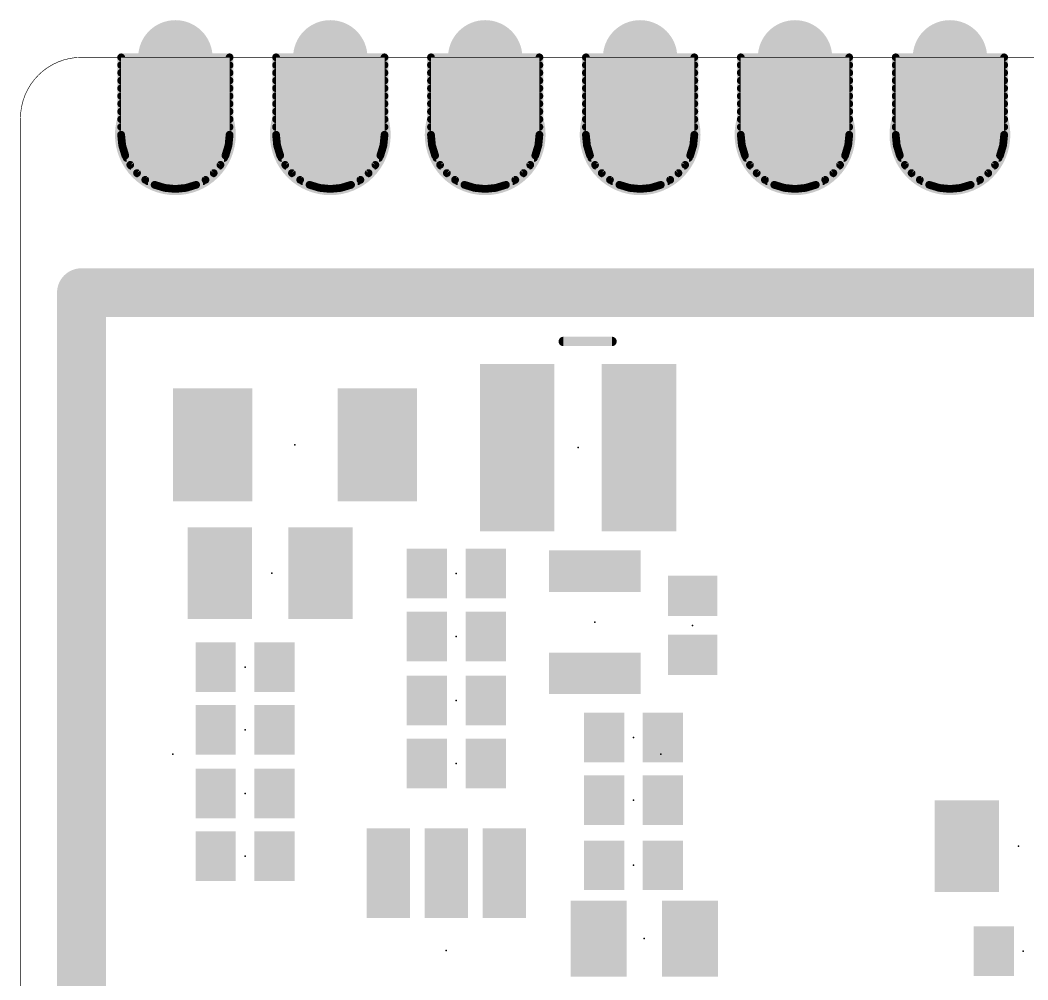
# Model space of a CAD drawing. Extents: x 0 to 35, y -0.6 to 23.5.
# Drawn here: x -0.01 to 16.52, y 7.73 to 23.47 of the extents above; entities that cross this region are included whole.
import ezdxf

# ---------------------------------------------------------------- set-up
doc = ezdxf.new("R2010")
doc.units = 0
for name, color, linetype in [('17', 110, 'CONTINUOUS'), ('20', 31, 'CONTINUOUS'), ('23', 53, 'CONTINUOUS'), ('24', 53, 'CONTINUOUS'), ('29', 253, 'CONTINUOUS'), ('41', 12, 'CONTINUOUS')]:
    doc.layers.add(name, color=color, linetype=linetype)

# ---------------------------------------------------------------- blocks, each defined once
blk = doc.blocks.new('RECT')
blk.add_solid([(-0.5, -0.5), (0.5, -0.5), (-0.5, 0.5), (0.5, 0.5)])
blk = doc.blocks.new('ROUNDP')
at = {"const_width": 0.5}
blk.add_lwpolyline([(0, -0.25, 1), (0, 0.25, 1), (0, -0.25)], format="xyb", dxfattribs=at)

msp = doc.modelspace()

# ---------------------------------------------------------------- linework, layer by layer
at = {"layer": '20'}
for points, const_width in [([(1, 22.86, 0.4142), (0, 21.86)], 0.01), ([(1, 22.8625, 1), (1, 22.8575)], 0.005), ([(1, 22.8575, 1), (1, 22.8625)], 0.005), ([(0.0025, 21.86, 1), (-0.0025, 21.86)], 0.005), ([(-0.0025, 21.86, 1), (0.0025, 21.86)], 0.005)]:
    msp.add_lwpolyline(points, format="xyb", dxfattribs=dict(at, const_width=const_width))
at = {"layer": '20', "const_width": 0.01}
for points in [[(1, 22.86), (34, 22.86)], [(0, 2), (0, 21.86)]]:
    msp.add_lwpolyline(points, dxfattribs=at)
at = {"layer": '23'}
for p in [(4.5014, 16.5048), (9.144, 16.4592), (4.12, 14.4), (7.1461, 14.395), (9.418, 13.5946), (11.0212, 13.5438), (7.1461, 13.36), (3.683, 12.859), (7.1461, 12.3122), (3.683, 11.8286), (10.0514, 11.7042), (7.1461, 11.278), (3.683, 10.787), (10.0514, 10.6754), (16.3666, 9.9218), (3.683, 9.7584), (10.0514, 9.6088), (10.2292, 8.4056), (6.9826, 8.2098), (16.4413, 8.2014)]:
    msp.add_point(p, dxfattribs=at)
at = {"layer": '24'}
for p in [(2.5, 11.43), (10.5, 11.43)]:
    msp.add_point(p, dxfattribs=at)
at = {"layer": '29'}
for points, const_width in [([(1.651, 22.86), (1.651, 21.59)], 0.127), ([(3.429, 22.86), (1.651, 22.86)], 0.127), ([(3.429, 21.59), (3.429, 22.86)], 0.127), ([(4.191, 22.86), (4.191, 21.59)], 0.127), ([(5.969, 22.86), (4.191, 22.86)], 0.127), ([(5.969, 21.59), (5.969, 22.86)], 0.127), ([(6.731, 22.86), (6.731, 21.59)], 0.127), ([(8.509, 22.86), (6.731, 22.86)], 0.127), ([(8.509, 21.59), (8.509, 22.86)], 0.127), ([(9.271, 22.86), (9.271, 21.59)], 0.127), ([(11.049, 22.86), (9.271, 22.86)], 0.127), ([(11.049, 21.59), (11.049, 22.86)], 0.127), ([(11.811, 22.86), (11.811, 21.59)], 0.127), ([(13.589, 22.86), (11.811, 22.86)], 0.127), ([(13.589, 21.59), (13.589, 22.86)], 0.127), ([(14.351, 22.86), (14.351, 21.59)], 0.127), ([(16.129, 22.86), (14.351, 22.86)], 0.127), ([(16.129, 21.59), (16.129, 22.86)], 0.127), ([(1.651, 22.733), (3.429, 22.733)], 0.127), ([(1.651, 22.606), (3.429, 22.606)], 0.127), ([(4.191, 22.733), (5.969, 22.733)], 0.127), ([(4.191, 22.606), (5.969, 22.606)], 0.127), ([(6.731, 22.733), (8.509, 22.733)], 0.127), ([(6.731, 22.606), (8.509, 22.606)], 0.127), ([(9.271, 22.733), (11.049, 22.733)], 0.127), ([(9.271, 22.606), (11.049, 22.606)], 0.127), ([(11.811, 22.733), (13.589, 22.733)], 0.127), ([(11.811, 22.606), (13.589, 22.606)], 0.127), ([(14.351, 22.733), (16.129, 22.733)], 0.127), ([(14.351, 22.606), (16.129, 22.606)], 0.127), ([(1.651, 22.479), (3.429, 22.479)], 0.127), ([(4.191, 22.479), (5.969, 22.479)], 0.127), ([(6.731, 22.479), (8.509, 22.479)], 0.127), ([(9.271, 22.479), (11.049, 22.479)], 0.127), ([(11.811, 22.479), (13.589, 22.479)], 0.127), ([(14.351, 22.479), (16.129, 22.479)], 0.127), ([(1.651, 22.352), (3.429, 22.352)], 0.127), ([(4.191, 22.352), (5.969, 22.352)], 0.127), ([(6.731, 22.352), (8.509, 22.352)], 0.127), ([(9.271, 22.352), (11.049, 22.352)], 0.127), ([(11.811, 22.352), (13.589, 22.352)], 0.127), ([(14.351, 22.352), (16.129, 22.352)], 0.127), ([(1.651, 22.225), (3.429, 22.225)], 0.127), ([(1.651, 22.098), (3.429, 22.098)], 0.127), ([(4.191, 22.225), (5.969, 22.225)], 0.127), ([(4.191, 22.098), (5.969, 22.098)], 0.127), ([(6.731, 22.225), (8.509, 22.225)], 0.127), ([(6.731, 22.098), (8.509, 22.098)], 0.127), ([(9.271, 22.225), (11.049, 22.225)], 0.127), ([(9.271, 22.098), (11.049, 22.098)], 0.127), ([(11.811, 22.225), (13.589, 22.225)], 0.127), ([(11.811, 22.098), (13.589, 22.098)], 0.127), ([(14.351, 22.225), (16.129, 22.225)], 0.127), ([(14.351, 22.098), (16.129, 22.098)], 0.127), ([(1.651, 21.971), (3.429, 21.971)], 0.127), ([(4.191, 21.971), (5.969, 21.971)], 0.127), ([(6.731, 21.971), (8.509, 21.971)], 0.127), ([(9.271, 21.971), (11.049, 21.971)], 0.127), ([(11.811, 21.971), (13.589, 21.971)], 0.127), ([(14.351, 21.971), (16.129, 21.971)], 0.127), ([(1.651, 21.844), (3.429, 21.844)], 0.127), ([(4.191, 21.844), (5.969, 21.844)], 0.127), ([(6.731, 21.844), (8.509, 21.844)], 0.127), ([(9.271, 21.844), (11.049, 21.844)], 0.127), ([(11.811, 21.844), (13.589, 21.844)], 0.127), ([(14.351, 21.844), (16.129, 21.844)], 0.127), ([(1.651, 21.717), (3.429, 21.717)], 0.127), ([(1.651, 21.59), (1.6681, 21.4166)], 0.127), ([(1.651, 21.59), (3.429, 21.59)], 0.127), ([(3.4119, 21.4166), (3.429, 21.59)], 0.127), ([(4.191, 21.717), (5.969, 21.717)], 0.127), ([(4.191, 21.59), (4.2081, 21.4166)], 0.127), ([(4.191, 21.59), (5.969, 21.59)], 0.127), ([(5.9519, 21.4166), (5.969, 21.59)], 0.127), ([(6.731, 21.717), (8.509, 21.717)], 0.127), ([(6.731, 21.59), (6.7481, 21.4166)], 0.127), ([(6.731, 21.59), (8.509, 21.59)], 0.127), ([(8.4919, 21.4166), (8.509, 21.59)], 0.127), ([(9.271, 21.717), (11.049, 21.717)], 0.127), ([(9.271, 21.59), (9.2881, 21.4166)], 0.127), ([(9.271, 21.59), (11.049, 21.59)], 0.127), ([(11.0319, 21.4166), (11.049, 21.59)], 0.127), ([(11.811, 21.717), (13.589, 21.717)], 0.127), ([(11.811, 21.59), (11.8281, 21.4166)], 0.127), ([(11.811, 21.59), (13.589, 21.59)], 0.127), ([(13.5719, 21.4166), (13.589, 21.59)], 0.127), ([(14.351, 21.717), (16.129, 21.717)], 0.127), ([(14.351, 21.59), (14.3681, 21.4166)], 0.127), ([(14.351, 21.59), (16.129, 21.59)], 0.127), ([(16.1119, 21.4166), (16.129, 21.59)], 0.127), ([(1.6635, 21.463), (3.4165, 21.463)], 0.127), ([(1.6681, 21.4166), (1.7187, 21.2498)], 0.127), ([(3.3613, 21.2498), (3.4119, 21.4166)], 0.127), ([(4.2035, 21.463), (5.9565, 21.463)], 0.127), ([(4.2081, 21.4166), (4.2587, 21.2498)], 0.127), ([(5.9013, 21.2498), (5.9519, 21.4166)], 0.127), ([(6.7435, 21.463), (8.4965, 21.463)], 0.127), ([(6.7481, 21.4166), (6.7987, 21.2498)], 0.127), ([(8.4413, 21.2498), (8.4919, 21.4166)], 0.127), ([(9.2835, 21.463), (11.0365, 21.463)], 0.127), ([(9.2881, 21.4166), (9.3387, 21.2498)], 0.127), ([(10.9813, 21.2498), (11.0319, 21.4166)], 0.127), ([(11.8235, 21.463), (13.5765, 21.463)], 0.127), ([(11.8281, 21.4166), (11.8787, 21.2498)], 0.127), ([(13.5213, 21.2498), (13.5719, 21.4166)], 0.127), ([(14.3635, 21.463), (16.1165, 21.463)], 0.127), ([(14.3681, 21.4166), (14.4187, 21.2498)], 0.127), ([(16.0613, 21.2498), (16.1119, 21.4166)], 0.127), ([(1.6925, 21.336), (3.3875, 21.336)], 0.127), ([(4.2325, 21.336), (5.9275, 21.336)], 0.127), ([(6.7725, 21.336), (8.4675, 21.336)], 0.127), ([(9.3125, 21.336), (11.0075, 21.336)], 0.127), ([(11.8525, 21.336), (13.5475, 21.336)], 0.127), ([(14.3925, 21.336), (16.0875, 21.336)], 0.127), ([(1.7187, 21.2498), (1.8008, 21.0961)], 0.127), ([(1.7405, 21.209), (3.3395, 21.209)], 0.127), ([(1.8008, 21.0961), (1.9114, 20.9614)], 0.127), ([(3.1686, 20.9614), (3.2792, 21.0961)], 0.127), ([(3.2792, 21.0961), (3.3613, 21.2498)], 0.127), ([(4.2587, 21.2498), (4.3408, 21.0961)], 0.127), ([(4.2805, 21.209), (5.8795, 21.209)], 0.127), ([(4.3408, 21.0961), (4.4514, 20.9614)], 0.127), ([(5.7086, 20.9614), (5.8192, 21.0961)], 0.127), ([(5.8192, 21.0961), (5.9013, 21.2498)], 0.127), ([(6.7987, 21.2498), (6.8808, 21.0961)], 0.127), ([(6.8205, 21.209), (8.4195, 21.209)], 0.127), ([(6.8808, 21.0961), (6.9914, 20.9614)], 0.127), ([(8.2486, 20.9614), (8.3592, 21.0961)], 0.127), ([(8.3592, 21.0961), (8.4413, 21.2498)], 0.127), ([(9.3387, 21.2498), (9.4208, 21.0961)], 0.127), ([(9.3605, 21.209), (10.9595, 21.209)], 0.127), ([(9.4208, 21.0961), (9.5314, 20.9614)], 0.127), ([(10.7886, 20.9614), (10.8992, 21.0961)], 0.127), ([(10.8992, 21.0961), (10.9813, 21.2498)], 0.127), ([(11.8787, 21.2498), (11.9608, 21.0961)], 0.127), ([(11.9005, 21.209), (13.4995, 21.209)], 0.127), ([(11.9608, 21.0961), (12.0714, 20.9614)], 0.127), ([(13.3286, 20.9614), (13.4392, 21.0961)], 0.127), ([(13.4392, 21.0961), (13.5213, 21.2498)], 0.127), ([(14.4187, 21.2498), (14.5008, 21.0961)], 0.127), ([(14.4405, 21.209), (16.0395, 21.209)], 0.127), ([(14.5008, 21.0961), (14.6114, 20.9614)], 0.127), ([(15.8686, 20.9614), (15.9792, 21.0961)], 0.127), ([(15.9792, 21.0961), (16.0613, 21.2498)], 0.127), ([(1.8124, 21.082), (3.2676, 21.082)], 0.127), ([(1.9114, 20.9614), (2.0461, 20.8508)], 0.127), ([(1.9192, 20.955), (3.1608, 20.955)], 0.127), ([(3.0339, 20.8508), (3.1686, 20.9614)], 0.127), ([(4.3524, 21.082), (5.8076, 21.082)], 0.127), ([(4.4514, 20.9614), (4.5861, 20.8508)], 0.127), ([(4.4592, 20.955), (5.7008, 20.955)], 0.127), ([(5.5739, 20.8508), (5.7086, 20.9614)], 0.127), ([(6.8924, 21.082), (8.3476, 21.082)], 0.127), ([(6.9914, 20.9614), (7.1261, 20.8508)], 0.127), ([(6.9992, 20.955), (8.2408, 20.955)], 0.127), ([(8.1139, 20.8508), (8.2486, 20.9614)], 0.127), ([(9.4324, 21.082), (10.8876, 21.082)], 0.127), ([(9.5314, 20.9614), (9.6661, 20.8508)], 0.127), ([(9.5392, 20.955), (10.7808, 20.955)], 0.127), ([(10.6539, 20.8508), (10.7886, 20.9614)], 0.127), ([(11.9724, 21.082), (13.4276, 21.082)], 0.127), ([(12.0714, 20.9614), (12.2061, 20.8508)], 0.127), ([(12.0792, 20.955), (13.3208, 20.955)], 0.127), ([(13.1939, 20.8508), (13.3286, 20.9614)], 0.127), ([(14.5124, 21.082), (15.9676, 21.082)], 0.127), ([(14.6114, 20.9614), (14.7461, 20.8508)], 0.127), ([(14.6192, 20.955), (15.8608, 20.955)], 0.127), ([(15.7339, 20.8508), (15.8686, 20.9614)], 0.127), ([(2.0461, 20.8508), (2.1998, 20.7687)], 0.127), ([(2.0888, 20.828), (2.9912, 20.828)], 0.127), ([(2.1998, 20.7687), (2.3666, 20.7181)], 0.127), ([(2.7134, 20.7181), (2.8802, 20.7687)], 0.127), ([(2.8802, 20.7687), (3.0339, 20.8508)], 0.127), ([(4.5861, 20.8508), (4.7398, 20.7687)], 0.127), ([(4.6288, 20.828), (5.5312, 20.828)], 0.127), ([(4.7398, 20.7687), (4.9066, 20.7181)], 0.127), ([(5.2534, 20.7181), (5.4202, 20.7687)], 0.127), ([(5.4202, 20.7687), (5.5739, 20.8508)], 0.127), ([(7.1261, 20.8508), (7.2798, 20.7687)], 0.127), ([(7.1688, 20.828), (8.0712, 20.828)], 0.127), ([(7.2798, 20.7687), (7.4466, 20.7181)], 0.127), ([(7.7934, 20.7181), (7.9602, 20.7687)], 0.127), ([(7.9602, 20.7687), (8.1139, 20.8508)], 0.127), ([(9.6661, 20.8508), (9.8198, 20.7687)], 0.127), ([(9.7088, 20.828), (10.6112, 20.828)], 0.127), ([(9.8198, 20.7687), (9.9866, 20.7181)], 0.127), ([(10.3334, 20.7181), (10.5002, 20.7687)], 0.127), ([(10.5002, 20.7687), (10.6539, 20.8508)], 0.127), ([(12.2061, 20.8508), (12.3598, 20.7687)], 0.127), ([(12.2488, 20.828), (13.1512, 20.828)], 0.127), ([(12.3598, 20.7687), (12.5266, 20.7181)], 0.127), ([(12.8734, 20.7181), (13.0402, 20.7687)], 0.127), ([(13.0402, 20.7687), (13.1939, 20.8508)], 0.127), ([(14.7461, 20.8508), (14.8998, 20.7687)], 0.127), ([(14.7888, 20.828), (15.6912, 20.828)], 0.127), ([(14.8998, 20.7687), (15.0666, 20.7181)], 0.127), ([(15.4134, 20.7181), (15.5802, 20.7687)], 0.127), ([(15.5802, 20.7687), (15.7339, 20.8508)], 0.127), ([(2.3666, 20.7181), (2.54, 20.701)], 0.127), ([(2.54, 20.701), (2.7134, 20.7181)], 0.127), ([(4.9066, 20.7181), (5.08, 20.701)], 0.127), ([(5.08, 20.701), (5.2534, 20.7181)], 0.127), ([(7.4466, 20.7181), (7.62, 20.701)], 0.127), ([(7.62, 20.701), (7.7934, 20.7181)], 0.127), ([(9.9866, 20.7181), (10.16, 20.701)], 0.127), ([(10.16, 20.701), (10.3334, 20.7181)], 0.127), ([(12.5266, 20.7181), (12.7, 20.701)], 0.127), ([(12.7, 20.701), (12.8734, 20.7181)], 0.127), ([(15.0666, 20.7181), (15.24, 20.701)], 0.127), ([(15.24, 20.701), (15.4134, 20.7181)], 0.127), ([(1, 3.86), (1, 19)], 0.8), ([(1, 19), (33.9598, 19)], 0.8)]:
    msp.add_lwpolyline(points, dxfattribs=dict(at, const_width=const_width))
for points, const_width in [([(1.651, 22.8917, 1), (1.651, 22.8283)], 0.0635), ([(1.6827, 22.86, 1), (1.6193, 22.86)], 0.0635), ([(3.4608, 22.86, 1), (3.3973, 22.86)], 0.0635), ([(3.429, 22.8283, 1), (3.429, 22.8917)], 0.0635), ([(4.191, 22.8917, 1), (4.191, 22.8283)], 0.0635), ([(4.2227, 22.86, 1), (4.1593, 22.86)], 0.0635), ([(6.0008, 22.86, 1), (5.9373, 22.86)], 0.0635), ([(5.969, 22.8283, 1), (5.969, 22.8917)], 0.0635), ([(6.7628, 22.86, 1), (6.6993, 22.86)], 0.0635), ([(6.731, 22.8917, 1), (6.731, 22.8283)], 0.0635), ([(8.5408, 22.86, 1), (8.4772, 22.86)], 0.0635), ([(8.509, 22.8283, 1), (8.509, 22.8917)], 0.0635), ([(9.3028, 22.86, 1), (9.2393, 22.86)], 0.0635), ([(9.271, 22.8917, 1), (9.271, 22.8283)], 0.0635), ([(11.0808, 22.86, 1), (11.0173, 22.86)], 0.0635), ([(11.049, 22.8283, 1), (11.049, 22.8917)], 0.0635), ([(11.8428, 22.86, 1), (11.7792, 22.86)], 0.0635), ([(11.811, 22.8917, 1), (11.811, 22.8283)], 0.0635), ([(13.6208, 22.86, 1), (13.5572, 22.86)], 0.0635), ([(13.589, 22.8283, 1), (13.589, 22.8917)], 0.0635), ([(14.351, 22.8917, 1), (14.351, 22.8283)], 0.0635), ([(14.3828, 22.86, 1), (14.3193, 22.86)], 0.0635), ([(16.1608, 22.86, 1), (16.0973, 22.86)], 0.0635), ([(16.129, 22.8283, 1), (16.129, 22.8917)], 0.0635), ([(1.651, 22.7647, 1), (1.651, 22.7013)], 0.0635), ([(1.651, 22.6378, 1), (1.651, 22.5743)], 0.0635), ([(3.429, 22.7013, 1), (3.429, 22.7647)], 0.0635), ([(3.429, 22.5743, 1), (3.429, 22.6378)], 0.0635), ([(4.191, 22.7647, 1), (4.191, 22.7013)], 0.0635), ([(4.191, 22.6378, 1), (4.191, 22.5743)], 0.0635), ([(5.969, 22.7013, 1), (5.969, 22.7647)], 0.0635), ([(5.969, 22.5743, 1), (5.969, 22.6378)], 0.0635), ([(6.731, 22.7647, 1), (6.731, 22.7013)], 0.0635), ([(6.731, 22.6378, 1), (6.731, 22.5743)], 0.0635), ([(8.509, 22.7013, 1), (8.509, 22.7647)], 0.0635), ([(8.509, 22.5743, 1), (8.509, 22.6378)], 0.0635), ([(9.271, 22.7647, 1), (9.271, 22.7013)], 0.0635), ([(9.271, 22.6378, 1), (9.271, 22.5743)], 0.0635), ([(11.049, 22.7013, 1), (11.049, 22.7647)], 0.0635), ([(11.049, 22.5743, 1), (11.049, 22.6378)], 0.0635), ([(11.811, 22.7647, 1), (11.811, 22.7013)], 0.0635), ([(11.811, 22.6378, 1), (11.811, 22.5743)], 0.0635), ([(13.589, 22.7013, 1), (13.589, 22.7647)], 0.0635), ([(13.589, 22.5743, 1), (13.589, 22.6378)], 0.0635), ([(14.351, 22.7647, 1), (14.351, 22.7013)], 0.0635), ([(14.351, 22.6378, 1), (14.351, 22.5743)], 0.0635), ([(16.129, 22.7013, 1), (16.129, 22.7647)], 0.0635), ([(16.129, 22.5743, 1), (16.129, 22.6378)], 0.0635), ([(1.651, 22.5108, 1), (1.651, 22.4473)], 0.0635), ([(3.429, 22.4473, 1), (3.429, 22.5108)], 0.0635), ([(4.191, 22.5108, 1), (4.191, 22.4473)], 0.0635), ([(5.969, 22.4473, 1), (5.969, 22.5108)], 0.0635), ([(6.731, 22.5108, 1), (6.731, 22.4473)], 0.0635), ([(8.509, 22.4473, 1), (8.509, 22.5108)], 0.0635), ([(9.271, 22.5108, 1), (9.271, 22.4473)], 0.0635), ([(11.049, 22.4473, 1), (11.049, 22.5108)], 0.0635), ([(11.811, 22.5108, 1), (11.811, 22.4473)], 0.0635), ([(13.589, 22.4473, 1), (13.589, 22.5108)], 0.0635), ([(14.351, 22.5108, 1), (14.351, 22.4473)], 0.0635), ([(16.129, 22.4473, 1), (16.129, 22.5108)], 0.0635), ([(1.651, 22.3837, 1), (1.651, 22.3203)], 0.0635), ([(3.429, 22.3203, 1), (3.429, 22.3837)], 0.0635), ([(4.191, 22.3837, 1), (4.191, 22.3203)], 0.0635), ([(5.969, 22.3203, 1), (5.969, 22.3837)], 0.0635), ([(6.731, 22.3837, 1), (6.731, 22.3203)], 0.0635), ([(8.509, 22.3203, 1), (8.509, 22.3837)], 0.0635), ([(9.271, 22.3837, 1), (9.271, 22.3203)], 0.0635), ([(11.049, 22.3203, 1), (11.049, 22.3837)], 0.0635), ([(11.811, 22.3837, 1), (11.811, 22.3203)], 0.0635), ([(13.589, 22.3203, 1), (13.589, 22.3837)], 0.0635), ([(14.351, 22.3837, 1), (14.351, 22.3203)], 0.0635), ([(16.129, 22.3203, 1), (16.129, 22.3837)], 0.0635), ([(1.651, 22.2568, 1), (1.651, 22.1933)], 0.0635), ([(1.651, 22.1298, 1), (1.651, 22.0663)], 0.0635), ([(3.429, 22.1933, 1), (3.429, 22.2568)], 0.0635), ([(3.429, 22.0663, 1), (3.429, 22.1298)], 0.0635), ([(4.191, 22.2568, 1), (4.191, 22.1933)], 0.0635), ([(4.191, 22.1298, 1), (4.191, 22.0663)], 0.0635), ([(5.969, 22.1933, 1), (5.969, 22.2568)], 0.0635), ([(5.969, 22.0663, 1), (5.969, 22.1298)], 0.0635), ([(6.731, 22.2568, 1), (6.731, 22.1933)], 0.0635), ([(6.731, 22.1298, 1), (6.731, 22.0663)], 0.0635), ([(8.509, 22.1933, 1), (8.509, 22.2568)], 0.0635), ([(8.509, 22.0663, 1), (8.509, 22.1298)], 0.0635), ([(9.271, 22.2568, 1), (9.271, 22.1933)], 0.0635), ([(9.271, 22.1298, 1), (9.271, 22.0663)], 0.0635), ([(11.049, 22.1933, 1), (11.049, 22.2568)], 0.0635), ([(11.049, 22.0663, 1), (11.049, 22.1298)], 0.0635), ([(11.811, 22.2568, 1), (11.811, 22.1933)], 0.0635), ([(11.811, 22.1298, 1), (11.811, 22.0663)], 0.0635), ([(13.589, 22.1933, 1), (13.589, 22.2568)], 0.0635), ([(13.589, 22.0663, 1), (13.589, 22.1298)], 0.0635), ([(14.351, 22.2568, 1), (14.351, 22.1933)], 0.0635), ([(14.351, 22.1298, 1), (14.351, 22.0663)], 0.0635), ([(16.129, 22.1933, 1), (16.129, 22.2568)], 0.0635), ([(16.129, 22.0663, 1), (16.129, 22.1298)], 0.0635), ([(1.651, 22.0027, 1), (1.651, 21.9393)], 0.0635), ([(3.429, 21.9393, 1), (3.429, 22.0027)], 0.0635), ([(4.191, 22.0027, 1), (4.191, 21.9393)], 0.0635), ([(5.969, 21.9393, 1), (5.969, 22.0027)], 0.0635), ([(6.731, 22.0027, 1), (6.731, 21.9393)], 0.0635), ([(8.509, 21.9393, 1), (8.509, 22.0027)], 0.0635), ([(9.271, 22.0027, 1), (9.271, 21.9393)], 0.0635), ([(11.049, 21.9393, 1), (11.049, 22.0027)], 0.0635), ([(11.811, 22.0027, 1), (11.811, 21.9393)], 0.0635), ([(13.589, 21.9393, 1), (13.589, 22.0027)], 0.0635), ([(14.351, 22.0027, 1), (14.351, 21.9393)], 0.0635), ([(16.129, 21.9393, 1), (16.129, 22.0027)], 0.0635), ([(1.651, 21.8758, 1), (1.651, 21.8123)], 0.0635), ([(3.429, 21.8123, 1), (3.429, 21.8758)], 0.0635), ([(4.191, 21.8758, 1), (4.191, 21.8123)], 0.0635), ([(5.969, 21.8123, 1), (5.969, 21.8758)], 0.0635), ([(6.731, 21.8758, 1), (6.731, 21.8123)], 0.0635), ([(8.509, 21.8123, 1), (8.509, 21.8758)], 0.0635), ([(9.271, 21.8758, 1), (9.271, 21.8123)], 0.0635), ([(11.049, 21.8123, 1), (11.049, 21.8758)], 0.0635), ([(11.811, 21.8758, 1), (11.811, 21.8123)], 0.0635), ([(13.589, 21.8123, 1), (13.589, 21.8758)], 0.0635), ([(14.351, 21.8758, 1), (14.351, 21.8123)], 0.0635), ([(16.129, 21.8123, 1), (16.129, 21.8758)], 0.0635), ([(1.651, 21.7488, 1), (1.651, 21.6853)], 0.0635), ([(1.6826, 21.5931, 1), (1.6194, 21.5869)], 0.0635), ([(1.651, 21.6217, 1), (1.651, 21.5583)], 0.0635), ([(3.4606, 21.5869, 1), (3.3974, 21.5931)], 0.0635), ([(3.429, 21.6853, 1), (3.429, 21.7488)], 0.0635), ([(3.429, 21.5583, 1), (3.429, 21.6217)], 0.0635), ([(4.191, 21.7488, 1), (4.191, 21.6853)], 0.0635), ([(4.2226, 21.5931, 1), (4.1594, 21.5869)], 0.0635), ([(4.191, 21.6217, 1), (4.191, 21.5583)], 0.0635), ([(6.0006, 21.5869, 1), (5.9374, 21.5931)], 0.0635), ([(5.969, 21.6853, 1), (5.969, 21.7488)], 0.0635), ([(5.969, 21.5583, 1), (5.969, 21.6217)], 0.0635), ([(6.731, 21.7488, 1), (6.731, 21.6853)], 0.0635), ([(6.7626, 21.5931, 1), (6.6994, 21.5869)], 0.0635), ([(6.731, 21.6217, 1), (6.731, 21.5583)], 0.0635), ([(8.5406, 21.5869, 1), (8.4774, 21.5931)], 0.0635), ([(8.509, 21.6853, 1), (8.509, 21.7488)], 0.0635), ([(8.509, 21.5583, 1), (8.509, 21.6217)], 0.0635), ([(9.271, 21.7488, 1), (9.271, 21.6853)], 0.0635), ([(9.3026, 21.5931, 1), (9.2394, 21.5869)], 0.0635), ([(9.271, 21.6217, 1), (9.271, 21.5583)], 0.0635), ([(11.0806, 21.5869, 1), (11.0174, 21.5931)], 0.0635), ([(11.049, 21.6853, 1), (11.049, 21.7488)], 0.0635), ([(11.049, 21.5583, 1), (11.049, 21.6217)], 0.0635), ([(11.811, 21.7488, 1), (11.811, 21.6853)], 0.0635), ([(11.8426, 21.5931, 1), (11.7794, 21.5869)], 0.0635), ([(11.811, 21.6217, 1), (11.811, 21.5583)], 0.0635), ([(13.6206, 21.5869, 1), (13.5574, 21.5931)], 0.0635), ([(13.589, 21.6853, 1), (13.589, 21.7488)], 0.0635), ([(13.589, 21.5583, 1), (13.589, 21.6217)], 0.0635), ([(14.351, 21.7488, 1), (14.351, 21.6853)], 0.0635), ([(14.3826, 21.5931, 1), (14.3194, 21.5869)], 0.0635), ([(14.351, 21.6217, 1), (14.351, 21.5583)], 0.0635), ([(16.1606, 21.5869, 1), (16.0974, 21.5931)], 0.0635), ([(16.129, 21.6853, 1), (16.129, 21.7488)], 0.0635), ([(16.129, 21.5583, 1), (16.129, 21.6217)], 0.0635), ([(1.6193, 21.59, 1), (1.6827, 21.59)], 0.0635), ([(1.6635, 21.4947, 1), (1.6635, 21.4313)], 0.0635), ([(1.6985, 21.4258, 1), (1.6377, 21.4073)], 0.0635), ([(3.4423, 21.4073, 1), (3.3815, 21.4258)], 0.0635), ([(3.3973, 21.59, 1), (3.4608, 21.59)], 0.0635), ([(3.4165, 21.4313, 1), (3.4165, 21.4947)], 0.0635), ([(4.1593, 21.59, 1), (4.2227, 21.59)], 0.0635), ([(4.2035, 21.4947, 1), (4.2035, 21.4313)], 0.0635), ([(4.2385, 21.4258, 1), (4.1777, 21.4073)], 0.0635), ([(5.9823, 21.4073, 1), (5.9215, 21.4258)], 0.0635), ([(5.9373, 21.59, 1), (6.0008, 21.59)], 0.0635), ([(5.9565, 21.4313, 1), (5.9565, 21.4947)], 0.0635), ([(6.6993, 21.59, 1), (6.7628, 21.59)], 0.0635), ([(6.7435, 21.4947, 1), (6.7435, 21.4313)], 0.0635), ([(6.7785, 21.4258, 1), (6.7177, 21.4073)], 0.0635), ([(8.5223, 21.4073, 1), (8.4615, 21.4258)], 0.0635), ([(8.4772, 21.59, 1), (8.5408, 21.59)], 0.0635), ([(8.4965, 21.4313, 1), (8.4965, 21.4947)], 0.0635), ([(9.2393, 21.59, 1), (9.3028, 21.59)], 0.0635), ([(9.2835, 21.4947, 1), (9.2835, 21.4313)], 0.0635), ([(9.3185, 21.4258, 1), (9.2577, 21.4073)], 0.0635), ([(11.0623, 21.4073, 1), (11.0015, 21.4258)], 0.0635), ([(11.0173, 21.59, 1), (11.0808, 21.59)], 0.0635), ([(11.0365, 21.4313, 1), (11.0365, 21.4947)], 0.0635), ([(11.7792, 21.59, 1), (11.8428, 21.59)], 0.0635), ([(11.8235, 21.4947, 1), (11.8235, 21.4313)], 0.0635), ([(11.8585, 21.4258, 1), (11.7977, 21.4073)], 0.0635), ([(13.6023, 21.4073, 1), (13.5415, 21.4258)], 0.0635), ([(13.5572, 21.59, 1), (13.6208, 21.59)], 0.0635), ([(13.5765, 21.4313, 1), (13.5765, 21.4947)], 0.0635), ([(14.3193, 21.59, 1), (14.3828, 21.59)], 0.0635), ([(14.3635, 21.4947, 1), (14.3635, 21.4313)], 0.0635), ([(14.3985, 21.4258, 1), (14.3377, 21.4073)], 0.0635), ([(16.1423, 21.4073, 1), (16.0815, 21.4258)], 0.0635), ([(16.0973, 21.59, 1), (16.1608, 21.59)], 0.0635), ([(16.1165, 21.4313, 1), (16.1165, 21.4947)], 0.0635), ([(1.6365, 21.4135, 1), (1.6997, 21.4197)], 0.0635), ([(1.6925, 21.3678, 1), (1.6925, 21.3043)], 0.0635), ([(3.3803, 21.4197, 1), (3.4435, 21.4135)], 0.0635), ([(3.3875, 21.3043, 1), (3.3875, 21.3678)], 0.0635), ([(4.1765, 21.4135, 1), (4.2397, 21.4197)], 0.0635), ([(4.2325, 21.3678, 1), (4.2325, 21.3043)], 0.0635), ([(5.9203, 21.4197, 1), (5.9835, 21.4135)], 0.0635), ([(5.9275, 21.3043, 1), (5.9275, 21.3678)], 0.0635), ([(6.7165, 21.4135, 1), (6.7797, 21.4197)], 0.0635), ([(6.7725, 21.3678, 1), (6.7725, 21.3043)], 0.0635), ([(8.4603, 21.4197, 1), (8.5235, 21.4135)], 0.0635), ([(8.4675, 21.3043, 1), (8.4675, 21.3678)], 0.0635), ([(9.2565, 21.4135, 1), (9.3197, 21.4197)], 0.0635), ([(9.3125, 21.3678, 1), (9.3125, 21.3043)], 0.0635), ([(11.0003, 21.4197, 1), (11.0635, 21.4135)], 0.0635), ([(11.0075, 21.3043, 1), (11.0075, 21.3678)], 0.0635), ([(11.7965, 21.4135, 1), (11.8597, 21.4197)], 0.0635), ([(11.8525, 21.3678, 1), (11.8525, 21.3043)], 0.0635), ([(13.5403, 21.4197, 1), (13.6035, 21.4135)], 0.0635), ([(13.5475, 21.3043, 1), (13.5475, 21.3678)], 0.0635), ([(14.3365, 21.4135, 1), (14.3997, 21.4197)], 0.0635), ([(14.3925, 21.3678, 1), (14.3925, 21.3043)], 0.0635), ([(16.0803, 21.4197, 1), (16.1435, 21.4135)], 0.0635), ([(16.0875, 21.3043, 1), (16.0875, 21.3678)], 0.0635), ([(1.7467, 21.2648, 1), (1.6907, 21.2348)], 0.0635), ([(1.6883, 21.2406, 1), (1.7491, 21.259)], 0.0635), ([(1.7405, 21.2407, 1), (1.7405, 21.1773)], 0.0635), ([(1.8254, 21.1162, 1), (1.7763, 21.076)], 0.0635), ([(3.3037, 21.076, 1), (3.2546, 21.1162)], 0.0635), ([(3.3309, 21.259, 1), (3.3917, 21.2406)], 0.0635), ([(3.3893, 21.2348, 1), (3.3333, 21.2648)], 0.0635), ([(3.3395, 21.1773, 1), (3.3395, 21.2407)], 0.0635), ([(4.2867, 21.2648, 1), (4.2307, 21.2348)], 0.0635), ([(4.2283, 21.2406, 1), (4.2891, 21.259)], 0.0635), ([(4.2805, 21.2407, 1), (4.2805, 21.1773)], 0.0635), ([(4.3654, 21.1162, 1), (4.3163, 21.076)], 0.0635), ([(5.8437, 21.076, 1), (5.7946, 21.1162)], 0.0635), ([(5.8709, 21.259, 1), (5.9317, 21.2406)], 0.0635), ([(5.9293, 21.2348, 1), (5.8733, 21.2648)], 0.0635), ([(5.8795, 21.1773, 1), (5.8795, 21.2407)], 0.0635), ([(6.8267, 21.2648, 1), (6.7707, 21.2348)], 0.0635), ([(6.7683, 21.2406, 1), (6.8291, 21.259)], 0.0635), ([(6.8205, 21.2407, 1), (6.8205, 21.1773)], 0.0635), ([(6.9054, 21.1162, 1), (6.8563, 21.076)], 0.0635), ([(8.3837, 21.076, 1), (8.3346, 21.1162)], 0.0635), ([(8.4109, 21.259, 1), (8.4717, 21.2406)], 0.0635), ([(8.4693, 21.2348, 1), (8.4133, 21.2648)], 0.0635), ([(8.4195, 21.1773, 1), (8.4195, 21.2407)], 0.0635), ([(9.3667, 21.2648, 1), (9.3107, 21.2348)], 0.0635), ([(9.3083, 21.2406, 1), (9.3691, 21.259)], 0.0635), ([(9.3605, 21.2407, 1), (9.3605, 21.1773)], 0.0635), ([(9.4454, 21.1162, 1), (9.3963, 21.076)], 0.0635), ([(10.9237, 21.076, 1), (10.8746, 21.1162)], 0.0635), ([(10.9509, 21.259, 1), (11.0117, 21.2406)], 0.0635), ([(11.0093, 21.2348, 1), (10.9533, 21.2648)], 0.0635), ([(10.9595, 21.1773, 1), (10.9595, 21.2407)], 0.0635), ([(11.9067, 21.2648, 1), (11.8507, 21.2348)], 0.0635), ([(11.8483, 21.2406, 1), (11.9091, 21.259)], 0.0635), ([(11.9005, 21.2407, 1), (11.9005, 21.1773)], 0.0635), ([(11.9854, 21.1162, 1), (11.9363, 21.076)], 0.0635), ([(13.4637, 21.076, 1), (13.4146, 21.1162)], 0.0635), ([(13.4909, 21.259, 1), (13.5517, 21.2406)], 0.0635), ([(13.5493, 21.2348, 1), (13.4933, 21.2648)], 0.0635), ([(13.4995, 21.1773, 1), (13.4995, 21.2407)], 0.0635), ([(14.4467, 21.2648, 1), (14.3907, 21.2348)], 0.0635), ([(14.3883, 21.2406, 1), (14.4491, 21.259)], 0.0635), ([(14.4405, 21.2407, 1), (14.4405, 21.1773)], 0.0635), ([(14.5254, 21.1162, 1), (14.4763, 21.076)], 0.0635), ([(16.0037, 21.076, 1), (15.9546, 21.1162)], 0.0635), ([(16.0309, 21.259, 1), (16.0917, 21.2406)], 0.0635), ([(16.0893, 21.2348, 1), (16.0333, 21.2648)], 0.0635), ([(16.0395, 21.1773, 1), (16.0395, 21.2407)], 0.0635), ([(1.7728, 21.0811, 1), (1.8288, 21.1111)], 0.0635), ([(1.8124, 21.1137, 1), (1.8124, 21.0503)], 0.0635), ([(1.9315, 20.9859, 1), (1.8912, 20.9368)], 0.0635), ([(1.8868, 20.9412, 1), (1.9359, 20.9815)], 0.0635), ([(1.9192, 20.9868, 1), (1.9192, 20.9233)], 0.0635), ([(3.1441, 20.9815, 1), (3.1932, 20.9412)], 0.0635), ([(3.1888, 20.9368, 1), (3.1485, 20.9859)], 0.0635), ([(3.1608, 20.9233, 1), (3.1608, 20.9868)], 0.0635), ([(3.2512, 21.1111, 1), (3.3072, 21.0811)], 0.0635), ([(3.2676, 21.0503, 1), (3.2676, 21.1137)], 0.0635), ([(4.3128, 21.0811, 1), (4.3688, 21.1111)], 0.0635), ([(4.3524, 21.1137, 1), (4.3524, 21.0503)], 0.0635), ([(4.4715, 20.9859, 1), (4.4312, 20.9368)], 0.0635), ([(4.4268, 20.9412, 1), (4.4759, 20.9815)], 0.0635), ([(4.4592, 20.9868, 1), (4.4592, 20.9233)], 0.0635), ([(5.6841, 20.9815, 1), (5.7332, 20.9412)], 0.0635), ([(5.7288, 20.9368, 1), (5.6885, 20.9859)], 0.0635), ([(5.7008, 20.9233, 1), (5.7008, 20.9868)], 0.0635), ([(5.7912, 21.1111, 1), (5.8472, 21.0811)], 0.0635), ([(5.8076, 21.0503, 1), (5.8076, 21.1137)], 0.0635), ([(6.8528, 21.0811, 1), (6.9088, 21.1111)], 0.0635), ([(6.8924, 21.1137, 1), (6.8924, 21.0503)], 0.0635), ([(7.0115, 20.9859, 1), (6.9712, 20.9368)], 0.0635), ([(6.9668, 20.9412, 1), (7.0159, 20.9815)], 0.0635), ([(6.9992, 20.9868, 1), (6.9992, 20.9233)], 0.0635), ([(8.2241, 20.9815, 1), (8.2732, 20.9412)], 0.0635), ([(8.2688, 20.9368, 1), (8.2285, 20.9859)], 0.0635), ([(8.2408, 20.9233, 1), (8.2408, 20.9868)], 0.0635), ([(8.3312, 21.1111, 1), (8.3872, 21.0811)], 0.0635), ([(8.3476, 21.0503, 1), (8.3476, 21.1137)], 0.0635), ([(9.3928, 21.0811, 1), (9.4488, 21.1111)], 0.0635), ([(9.4324, 21.1137, 1), (9.4324, 21.0503)], 0.0635), ([(9.5515, 20.9859, 1), (9.5112, 20.9368)], 0.0635), ([(9.5068, 20.9412, 1), (9.5559, 20.9815)], 0.0635), ([(9.5392, 20.9868, 1), (9.5392, 20.9233)], 0.0635), ([(10.7641, 20.9815, 1), (10.8132, 20.9412)], 0.0635), ([(10.8088, 20.9368, 1), (10.7685, 20.9859)], 0.0635), ([(10.7808, 20.9233, 1), (10.7808, 20.9868)], 0.0635), ([(10.8712, 21.1111, 1), (10.9272, 21.0811)], 0.0635), ([(10.8876, 21.0503, 1), (10.8876, 21.1137)], 0.0635), ([(11.9328, 21.0811, 1), (11.9888, 21.1111)], 0.0635), ([(11.9724, 21.1137, 1), (11.9724, 21.0503)], 0.0635), ([(12.0915, 20.9859, 1), (12.0512, 20.9368)], 0.0635), ([(12.0468, 20.9412, 1), (12.0959, 20.9815)], 0.0635), ([(12.0792, 20.9868, 1), (12.0792, 20.9233)], 0.0635), ([(13.3041, 20.9815, 1), (13.3532, 20.9412)], 0.0635), ([(13.3488, 20.9368, 1), (13.3085, 20.9859)], 0.0635), ([(13.3208, 20.9233, 1), (13.3208, 20.9868)], 0.0635), ([(13.4112, 21.1111, 1), (13.4672, 21.0811)], 0.0635), ([(13.4276, 21.0503, 1), (13.4276, 21.1137)], 0.0635), ([(14.4728, 21.0811, 1), (14.5288, 21.1111)], 0.0635), ([(14.5124, 21.1137, 1), (14.5124, 21.0503)], 0.0635), ([(14.6315, 20.9859, 1), (14.5912, 20.9368)], 0.0635), ([(14.5868, 20.9412, 1), (14.6359, 20.9815)], 0.0635), ([(14.6192, 20.9868, 1), (14.6192, 20.9233)], 0.0635), ([(15.8441, 20.9815, 1), (15.8932, 20.9412)], 0.0635), ([(15.8888, 20.9368, 1), (15.8485, 20.9859)], 0.0635), ([(15.8608, 20.9233, 1), (15.8608, 20.9868)], 0.0635), ([(15.9512, 21.1111, 1), (16.0072, 21.0811)], 0.0635), ([(15.9676, 21.0503, 1), (15.9676, 21.1137)], 0.0635), ([(2.0611, 20.8788, 1), (2.0311, 20.8228)], 0.0635), ([(2.026, 20.8263, 1), (2.0662, 20.8754)], 0.0635), ([(2.0888, 20.8597, 1), (2.0888, 20.7963)], 0.0635), ([(2.209, 20.7991, 1), (2.1906, 20.7383)], 0.0635), ([(2.1848, 20.7407, 1), (2.2148, 20.7967)], 0.0635), ([(2.8652, 20.7967, 1), (2.8952, 20.7407)], 0.0635), ([(2.8894, 20.7383, 1), (2.871, 20.7991)], 0.0635), ([(2.9912, 20.7963, 1), (2.9912, 20.8597)], 0.0635), ([(3.0138, 20.8754, 1), (3.054, 20.8263)], 0.0635), ([(3.0489, 20.8228, 1), (3.0189, 20.8788)], 0.0635), ([(4.6011, 20.8788, 1), (4.5711, 20.8228)], 0.0635), ([(4.566, 20.8263, 1), (4.6062, 20.8754)], 0.0635), ([(4.6288, 20.8597, 1), (4.6288, 20.7963)], 0.0635), ([(4.749, 20.7991, 1), (4.7306, 20.7383)], 0.0635), ([(4.7248, 20.7407, 1), (4.7548, 20.7967)], 0.0635), ([(5.4052, 20.7967, 1), (5.4352, 20.7407)], 0.0635), ([(5.4294, 20.7383, 1), (5.411, 20.7991)], 0.0635), ([(5.5312, 20.7963, 1), (5.5312, 20.8597)], 0.0635), ([(5.5538, 20.8754, 1), (5.594, 20.8263)], 0.0635), ([(5.5889, 20.8228, 1), (5.5589, 20.8788)], 0.0635), ([(7.1411, 20.8788, 1), (7.1111, 20.8228)], 0.0635), ([(7.106, 20.8263, 1), (7.1462, 20.8754)], 0.0635), ([(7.1688, 20.8597, 1), (7.1688, 20.7963)], 0.0635), ([(7.289, 20.7991, 1), (7.2706, 20.7383)], 0.0635), ([(7.2648, 20.7407, 1), (7.2948, 20.7967)], 0.0635), ([(7.9452, 20.7967, 1), (7.9752, 20.7407)], 0.0635), ([(7.9694, 20.7383, 1), (7.951, 20.7991)], 0.0635), ([(8.0712, 20.7963, 1), (8.0712, 20.8597)], 0.0635), ([(8.0938, 20.8754, 1), (8.134, 20.8263)], 0.0635), ([(8.1289, 20.8228, 1), (8.0989, 20.8788)], 0.0635), ([(9.6811, 20.8788, 1), (9.6511, 20.8228)], 0.0635), ([(9.646, 20.8263, 1), (9.6862, 20.8754)], 0.0635), ([(9.7088, 20.8597, 1), (9.7088, 20.7963)], 0.0635), ([(9.829, 20.7991, 1), (9.8106, 20.7383)], 0.0635), ([(9.8048, 20.7407, 1), (9.8348, 20.7967)], 0.0635), ([(10.4852, 20.7967, 1), (10.5152, 20.7407)], 0.0635), ([(10.5094, 20.7383, 1), (10.491, 20.7991)], 0.0635), ([(10.6112, 20.7963, 1), (10.6112, 20.8597)], 0.0635), ([(10.6338, 20.8754, 1), (10.674, 20.8263)], 0.0635), ([(10.6689, 20.8228, 1), (10.6389, 20.8788)], 0.0635), ([(12.2211, 20.8788, 1), (12.1911, 20.8228)], 0.0635), ([(12.186, 20.8263, 1), (12.2262, 20.8754)], 0.0635), ([(12.2488, 20.8597, 1), (12.2488, 20.7963)], 0.0635), ([(12.369, 20.7991, 1), (12.3506, 20.7383)], 0.0635), ([(12.3448, 20.7407, 1), (12.3748, 20.7967)], 0.0635), ([(13.0252, 20.7967, 1), (13.0552, 20.7407)], 0.0635), ([(13.0494, 20.7383, 1), (13.031, 20.7991)], 0.0635), ([(13.1512, 20.7963, 1), (13.1512, 20.8597)], 0.0635), ([(13.1738, 20.8754, 1), (13.214, 20.8263)], 0.0635), ([(13.2089, 20.8228, 1), (13.1789, 20.8788)], 0.0635), ([(14.7611, 20.8788, 1), (14.7311, 20.8228)], 0.0635), ([(14.726, 20.8263, 1), (14.7662, 20.8754)], 0.0635), ([(14.7888, 20.8597, 1), (14.7888, 20.7963)], 0.0635), ([(14.909, 20.7991, 1), (14.8906, 20.7383)], 0.0635), ([(14.8848, 20.7407, 1), (14.9148, 20.7967)], 0.0635), ([(15.5652, 20.7967, 1), (15.5952, 20.7407)], 0.0635), ([(15.5894, 20.7383, 1), (15.571, 20.7991)], 0.0635), ([(15.6912, 20.7963, 1), (15.6912, 20.8597)], 0.0635), ([(15.7138, 20.8754, 1), (15.754, 20.8263)], 0.0635), ([(15.7489, 20.8228, 1), (15.7189, 20.8788)], 0.0635), ([(2.3697, 20.7497, 1), (2.3635, 20.6865)], 0.0635), ([(2.3573, 20.6877, 1), (2.3758, 20.7485)], 0.0635), ([(2.5369, 20.7326, 1), (2.5431, 20.6694)], 0.0635), ([(2.5369, 20.6694, 1), (2.5431, 20.7326)], 0.0635), ([(2.7042, 20.7485, 1), (2.7227, 20.6877)], 0.0635), ([(2.7165, 20.6865, 1), (2.7103, 20.7497)], 0.0635), ([(4.9097, 20.7497, 1), (4.9035, 20.6865)], 0.0635), ([(4.8973, 20.6877, 1), (4.9158, 20.7485)], 0.0635), ([(5.0769, 20.7326, 1), (5.0831, 20.6694)], 0.0635), ([(5.0769, 20.6694, 1), (5.0831, 20.7326)], 0.0635), ([(5.2442, 20.7485, 1), (5.2627, 20.6877)], 0.0635), ([(5.2565, 20.6865, 1), (5.2503, 20.7497)], 0.0635), ([(7.4497, 20.7497, 1), (7.4435, 20.6865)], 0.0635), ([(7.4373, 20.6877, 1), (7.4558, 20.7485)], 0.0635), ([(7.6169, 20.7326, 1), (7.6231, 20.6694)], 0.0635), ([(7.6169, 20.6694, 1), (7.6231, 20.7326)], 0.0635), ([(7.7842, 20.7485, 1), (7.8027, 20.6877)], 0.0635), ([(7.7965, 20.6865, 1), (7.7903, 20.7497)], 0.0635), ([(9.9897, 20.7497, 1), (9.9835, 20.6865)], 0.0635), ([(9.9773, 20.6877, 1), (9.9958, 20.7485)], 0.0635), ([(10.1569, 20.7326, 1), (10.1631, 20.6694)], 0.0635), ([(10.1569, 20.6694, 1), (10.1631, 20.7326)], 0.0635), ([(10.3242, 20.7485, 1), (10.3427, 20.6877)], 0.0635), ([(10.3365, 20.6865, 1), (10.3303, 20.7497)], 0.0635), ([(12.5297, 20.7497, 1), (12.5235, 20.6865)], 0.0635), ([(12.5173, 20.6877, 1), (12.5358, 20.7485)], 0.0635), ([(12.6969, 20.7326, 1), (12.7031, 20.6694)], 0.0635), ([(12.6969, 20.6694, 1), (12.7031, 20.7326)], 0.0635), ([(12.8642, 20.7485, 1), (12.8827, 20.6877)], 0.0635), ([(12.8765, 20.6865, 1), (12.8703, 20.7497)], 0.0635), ([(15.0697, 20.7497, 1), (15.0635, 20.6865)], 0.0635), ([(15.0573, 20.6877, 1), (15.0758, 20.7485)], 0.0635), ([(15.2369, 20.7326, 1), (15.2431, 20.6694)], 0.0635), ([(15.2369, 20.6694, 1), (15.2431, 20.7326)], 0.0635), ([(15.4042, 20.7485, 1), (15.4227, 20.6877)], 0.0635), ([(15.4165, 20.6865, 1), (15.4103, 20.7497)], 0.0635), ([(1.2, 19, 1), (0.8, 19)], 0.4), ([(1, 19.2, 1), (1, 18.8)], 0.4)]:
    msp.add_lwpolyline(points, format="xyb", dxfattribs=dict(at, const_width=const_width))
at = {"layer": '41', "const_width": 0.1524}
msp.add_lwpolyline([(8.9, 18.2), (9.7, 18.2)], dxfattribs=at)
at = {"layer": '41', "const_width": 0.0762}
for points in [[(8.9, 18.2381, 1), (8.9, 18.1619)], [(9.7, 18.1619, 1), (9.7, 18.2381)]]:
    msp.add_lwpolyline(points, format="xyb", dxfattribs=at)

# ---------------------------------------------------------------- block references
at = {"layer": '17', "rotation": 90}
for p, xscale, yscale in [((2.54, 22.86), 1.016, 1.016), ((2.54, 22.86), 1.016, 1.016), ((5.08, 22.86), 1.016, 1.016), ((5.08, 22.86), 1.016, 1.016), ((7.62, 22.86), 1.016, 1.016), ((7.62, 22.86), 1.016, 1.016), ((10.16, 22.86), 1.016, 1.016), ((10.16, 22.86), 1.016, 1.016), ((12.7, 22.86), 1.016, 1.016), ((12.7, 22.86), 1.016, 1.016), ((15.24, 22.86), 1.016, 1.016), ((15.24, 22.86), 1.016, 1.016), ((2.54, 21.59), 1.778, 1.778), ((2.54, 21.59), 1.778, 1.778), ((5.08, 21.59), 1.778, 1.778), ((5.08, 21.59), 1.778, 1.778), ((7.62, 21.59), 1.778, 1.778), ((7.62, 21.59), 1.778, 1.778), ((10.16, 21.59), 1.778, 1.778), ((10.16, 21.59), 1.778, 1.778), ((12.7, 21.59), 1.778, 1.778), ((12.7, 21.59), 1.778, 1.778), ((15.24, 21.59), 1.778, 1.778), ((15.24, 21.59), 1.778, 1.778)]:
    msp.add_blockref('ROUNDP', p, dxfattribs=dict(at, xscale=xscale, yscale=yscale))
at = {"layer": '29'}
for name, p, xscale, yscale, rotation in [('ROUNDP', (2.54, 22.86), 1.2192, 1.2192, 90), ('ROUNDP', (5.08, 22.86), 1.2192, 1.2192, 90), ('ROUNDP', (7.62, 22.86), 1.2192, 1.2192, 90), ('ROUNDP', (10.16, 22.86), 1.2192, 1.2192, 90), ('ROUNDP', (12.7, 22.86), 1.2192, 1.2192, 90), ('ROUNDP', (15.24, 22.86), 1.2192, 1.2192, 90), ('ROUNDP', (2.54, 21.59), 1.9812, 1.9812, 90), ('ROUNDP', (5.08, 21.59), 1.9812, 1.9812, 90), ('ROUNDP', (7.62, 21.59), 1.9812, 1.9812, 90), ('ROUNDP', (10.16, 21.59), 1.9812, 1.9812, 90), ('ROUNDP', (12.7, 21.59), 1.9812, 1.9812, 90), ('ROUNDP', (15.24, 21.59), 1.9812, 1.9812, 90), ('RECT', (8.144, 16.4592), 2.7432, 1.2232, 270), ('RECT', (10.144, 16.4592), 2.7432, 1.2232, 270), ('RECT', (3.1514, 16.5048), 1.3032, 1.8532, 180), ('RECT', (5.8514, 16.5048), 1.3032, 1.8532, 180), ('RECT', (3.27, 14.4), 1.0532, 1.5032, 180), ('RECT', (4.92, 14.4), 1.0532, 1.5032, 180), ('RECT', (8.918, 14.4326), 0.6782, 0.5032, 90), ('RECT', (9.418, 14.4326), 0.6782, 0.5032, 90), ('RECT', (9.918, 14.4326), 0.6782, 0.5032, 90), ('RECT', (11.0212, 14.0264), 0.6604, 0.8128, 90), ('RECT', (11.0212, 13.0612), 0.6604, 0.8128, 90), ('RECT', (8.918, 12.7566), 0.6782, 0.5032, 90), ('RECT', (9.418, 12.7566), 0.6782, 0.5032, 90), ('RECT', (9.918, 12.7566), 0.6782, 0.5032, 90), ('RECT', (6.6635, 11.278), 0.6604, 0.8128, 180), ('RECT', (7.6287, 11.278), 0.6604, 0.8128, 180), ('RECT', (15.5166, 9.9218), 1.0532, 1.5032, 180), ('RECT', (6.0301, 9.4798), 1.4732, 0.7112, 270), ('RECT', (6.9826, 9.4798), 1.4732, 0.7112, 270), ('RECT', (7.9351, 9.4798), 1.4732, 0.7112, 270), ('RECT', (9.4799, 8.4056), 0.9144, 1.2446, 180), ('RECT', (10.9785, 8.4056), 0.9144, 1.2446, 180)]:
    msp.add_blockref(name, p, dxfattribs=dict(at, xscale=xscale, yscale=yscale, rotation=rotation))
at = {"layer": '29', "xscale": 0.6604, "yscale": 0.8128}
for p in [(6.6635, 14.395), (7.6287, 14.395), (6.6635, 13.36), (7.6287, 13.36), (3.2004, 12.859), (4.1656, 12.859), (6.6635, 12.3122), (7.6287, 12.3122), (3.2004, 11.8286), (4.1656, 11.8286), (9.5688, 11.7042), (10.534, 11.7042), (3.2004, 10.787), (4.1656, 10.787), (9.5688, 10.6754), (10.534, 10.6754), (3.2004, 9.7584), (4.1656, 9.7584), (9.5688, 9.6088), (10.534, 9.6088), (15.9588, 8.2014)]:
    msp.add_blockref('RECT', p, dxfattribs=at)

doc.saveas('drawing.dxf')
